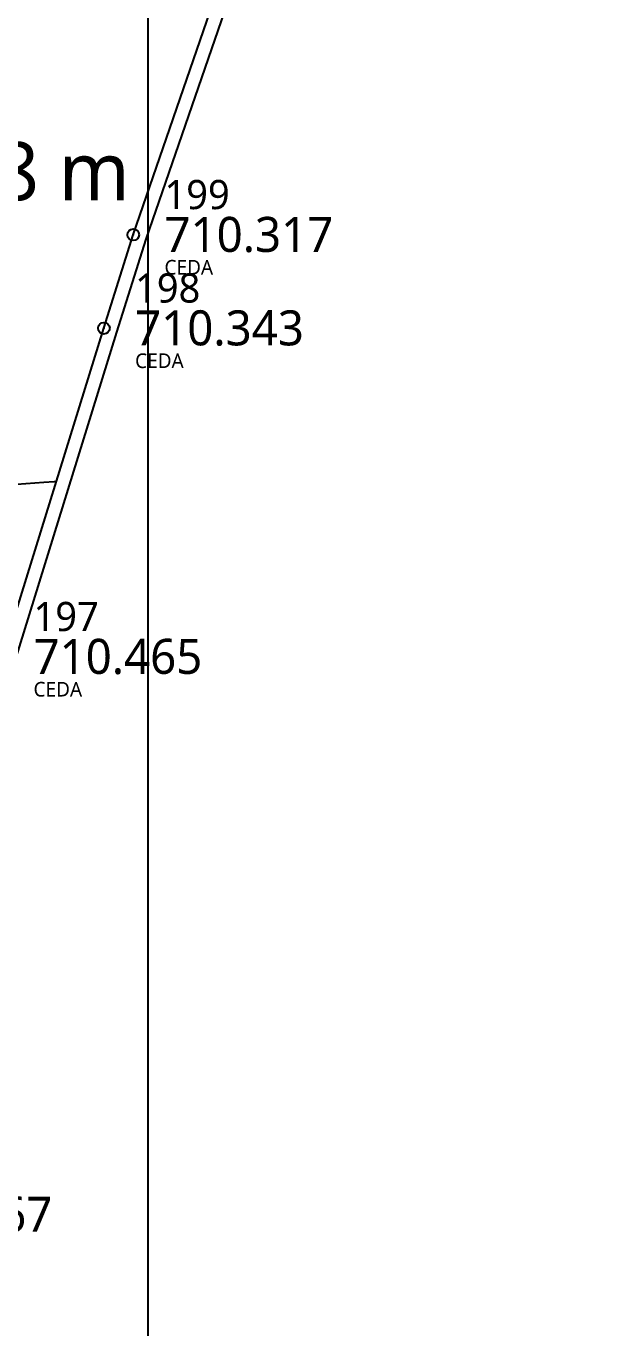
# Model space of a CAD drawing. Header units: metres. Extents: x 429510 to 429857, y 4467140 to 4467333.
# Drawn here: x 429688.74 to 429694.58, y 4467159.95 to 4467173.32 of the extents above; entities that cross this region are included whole.
import ezdxf

# ---------------------------------------------------------------- set-up
doc = ezdxf.new("R2010")
doc.units = ezdxf.units.M
doc.header["$LTSCALE"] = 4
doc.header["$PDMODE"] = 32
doc.header["$PDSIZE"] = 0.12
for name, color, linetype in [('C-ETIQ', 7, 'Continuous'), ('C-PUNTOS', 7, 'Continuous'), ('C-SUPE-ETIQ_Puntos', 92, 'Continuous'), ('Cuadricula Coordenadas', 5, 'Continuous')]:
    doc.layers.add(name, color=color, linetype=linetype)
doc.layers.add('C-SUPE_CurvasNivel', color=42, linetype='Continuous', true_color=0xb38600)
doc.layers.add('TRIAL-BORDILLO', color=232, linetype='Continuous', lineweight=9, true_color=0xc70063)
doc.styles.get("Standard").update_dxf_attribs({"font": 'segoeuil.ttf'})
doc.styles.add('Trial_standard', font='segoeuisl.ttf')

# ---------------------------------------------------------------- blocks, each defined once
blk = doc.blocks.new('*U49')
at = {"color": 0, "linetype": 'ByBlock', "lineweight": -2, "transparency": 16777216}
blk.add_point((0, 0), dxfattribs=at)

msp = doc.modelspace()

# ---------------------------------------------------------------- linework, layer by layer
at = {"layer": 'C-SUPE_CurvasNivel', "color": 42, "linetype": 'Continuous', "lineweight": -3, "true_color": 0xb38600, "elevation": 710.4, "flags": 128}
msp.add_lwpolyline([(429689.056, 4467168.642), (429689.032, 4467168.64), (429688.926, 4467168.632), (429688.648, 4467168.612)], dxfattribs=at)
at = {"layer": 'Cuadricula Coordenadas', "color": 8, "lineweight": -3}
msp.add_line((429690, 4467149.365), (429690, 4467326.644), dxfattribs=at)
at = {"layer": 'TRIAL-BORDILLO', "lineweight": -3}
for points in [[(429688.5, 4467166.844), (429689.544, 4467170.218), (429689.846, 4467171.178), (429691.463, 4467175.868), (429691.818, 4467176.793, -0.139708), (429694.504, 4467179.925, 0.429124)], [(429688.634, 4467166.803), (429689.678, 4467170.176), (429689.979, 4467171.134), (429691.595, 4467175.82), (429691.947, 4467176.739, -0.139552), (429694.581, 4467179.808, -0.139552)]]:
    msp.add_lwpolyline(points, format="xyb", dxfattribs=at)

# ---------------------------------------------------------------- block references
at = {"layer": 'C-PUNTOS'}
for p in [(429689.846, 4467171.178, 710.317), (429689.544, 4467170.218, 710.343)]:
    msp.add_blockref('*U49', p, dxfattribs=at)

# ---------------------------------------------------------------- texts
at = {"layer": 'C-ETIQ', "linetype": 'ByBlock', "style": 'Trial_standard'}
for s, insert, char_height, attachment_point in [('199', (429690.167, 4467171.437, 710.317), 0.3, 7), ('CEDA', (429690.167, 4467170.919, 710.317), 0.15, 1), ('198', (429689.865, 4467170.477, 710.343), 0.3, 7), ('CEDA', (429689.865, 4467169.959, 710.343), 0.15, 1), ('197', (429688.821, 4467167.103, 710.465), 0.3, 7), ('CEDA', (429688.821, 4467166.585, 710.465), 0.15, 1)]:
    msp.add_mtext(s, dxfattribs=dict(at, insert=insert, char_height=char_height, attachment_point=attachment_point))
at = {"layer": 'C-ETIQ', "color": 1, "linetype": 'ByBlock', "char_height": 0.36, "attachment_point": 4, "style": 'Trial_standard'}
for s, insert in [('710.317', (429690.167, 4467171.178, 710.317)), ('710.343', (429689.865, 4467170.218, 710.343)), ('710.465', (429688.821, 4467166.844, 710.465)), ('710.667', (429687.279, 4467161.114, 710.667))]:
    msp.add_mtext(s, dxfattribs=dict(at, insert=insert))
at = {"layer": 'C-SUPE-ETIQ_Puntos', "color": 92, "linetype": 'Continuous', "lineweight": -3, "insert": (429688.121, 4467172.131, 710.282), "char_height": 0.6, "attachment_point": 2}
msp.add_mtext('710,28 m', dxfattribs=at)

doc.saveas('drawing.dxf')
